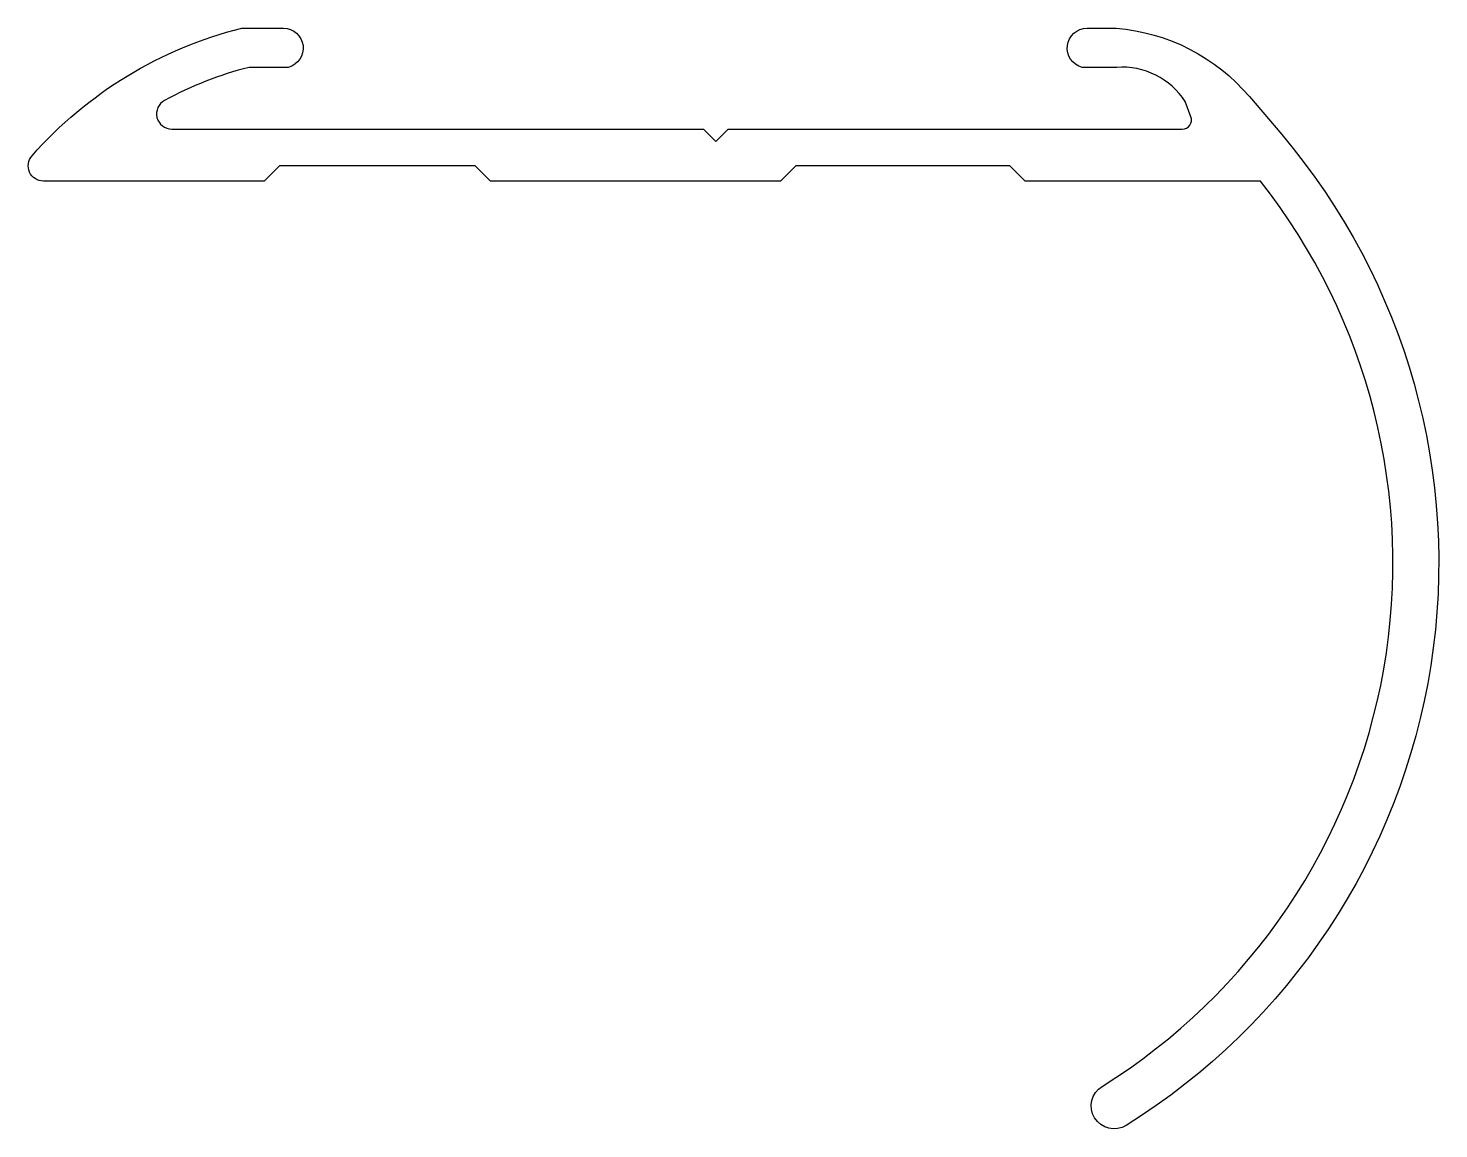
# Model space of a CAD drawing. Extents: x -649.6 to -603.4, y 60.1 to 96.1.
import ezdxf

# ---------------------------------------------------------------- set-up
doc = ezdxf.new("R2010")
doc.units = 0
doc.layers.get('0').update_dxf_attribs({"linetype": 'CONTINUOUS'})

msp = doc.modelspace()

# ---------------------------------------------------------------- linework, layer by layer
msp.add_lwpolyline([(-609.28, 91.113), (-616.98, 91.113), (-617.48, 91.613), (-624.48, 91.613), (-624.98, 91.113), (-634.48, 91.113), (-634.98, 91.613), (-641.38, 91.613), (-641.88, 91.113), (-649.103, 91.113, -0.645799), (-649.478, 91.944, -0.15213), (-642.616, 96.113), (-641.253, 96.113, -0.882135), (-641.092, 94.834), (-642.375, 94.834, 0.061088), (-645.141, 93.754, 0.779065), (-644.904, 92.813), (-627.503, 92.813), (-627.103, 92.413), (-626.703, 92.813), (-611.836, 92.813, 0.52231), (-611.555, 93.218), (-611.738, 93.712, 0.273259), (-613.98, 94.834), (-615.114, 94.834, -0.882135), (-614.953, 96.113), (-613.999, 96.113, -0.199186), (-609.64, 93.877), (-608.585, 92.632, -0.458141), (-613.673, 60.226, -1), (-614.464, 61.5, 0.447547)], format="xyb", close=True)

doc.saveas('drawing.dxf')
